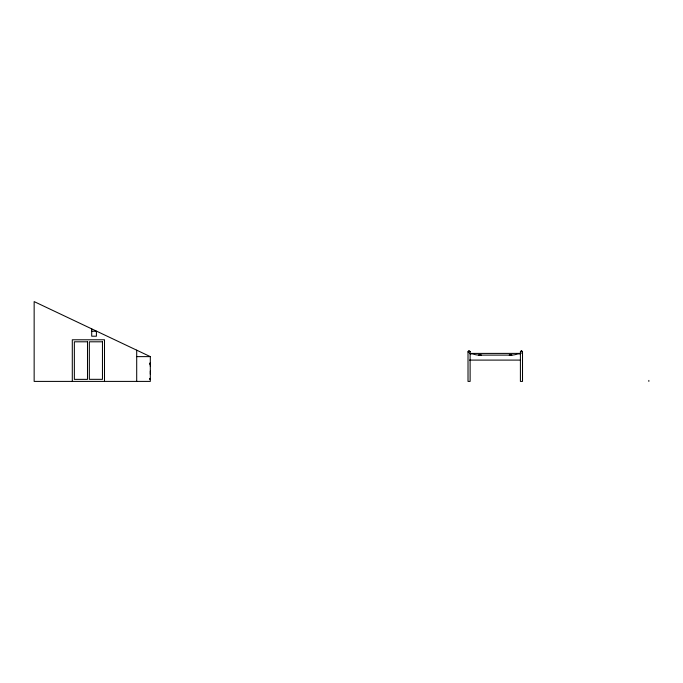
<?xml version="1.0" encoding="UTF-8"?>
<svg xmlns="http://www.w3.org/2000/svg" width="683" height="683" viewBox="0 0 683 683"><rect width="100%" height="100%" fill="white"/><g stroke="black" fill="none" stroke-linecap="round" stroke-linejoin="round"><path stroke-width="1.02" d="M91.701 331.246L96.405 331.246L96.405 336.207L91.701 336.207L91.701 328.856M468.017 351.924L469.503 351.924L469.503 350.686M469.503 353.418L521.206 353.393M470.117 353.905L472.593 353.905A22.915 22.915 0 0 0 481.293 355.109L478.766 355.109L511.755 355.109L509.236 355.109A22.915 22.915 0 0 0 517.927 353.905L520.403 353.905M136.702 356.628L150.32 356.628L150.32 381.404L34.15 381.404L34.15 301.596L150.32 356.628M469.503 360.095L520.403 360.095M149.825 363.066L150.32 363.066M149.825 363.569L150.32 363.569M150.32 363.817L150.32 366.293M149.825 364.312L150.32 364.312M150.32 370.997L150.32 374.216M149.825 378.425L150.32 378.425M149.825 378.92L150.32 378.92M149.825 379.415L150.32 379.415M648.85 380.405L648.85 381.404M521.701 350.686L521.701 351.924L521.206 351.924L521.206 350.686M468.512 350.686L468.512 351.924M136.702 350.174L136.702 381.404M104.499 381.404L104.499 339.784L72.296 339.784L72.296 381.404M87.501 341.799L74.353 341.799L74.353 379.364L87.501 379.364L87.501 341.799M102.459 341.799L89.336 341.799L89.336 379.33L102.459 379.33L102.459 341.799M470.117 351.429L468.017 351.429L468.017 381.404L470.117 381.404L470.117 351.429M522.512 351.429L520.403 351.429L520.403 381.404L522.512 381.404L522.512 351.429"/></g></svg>
